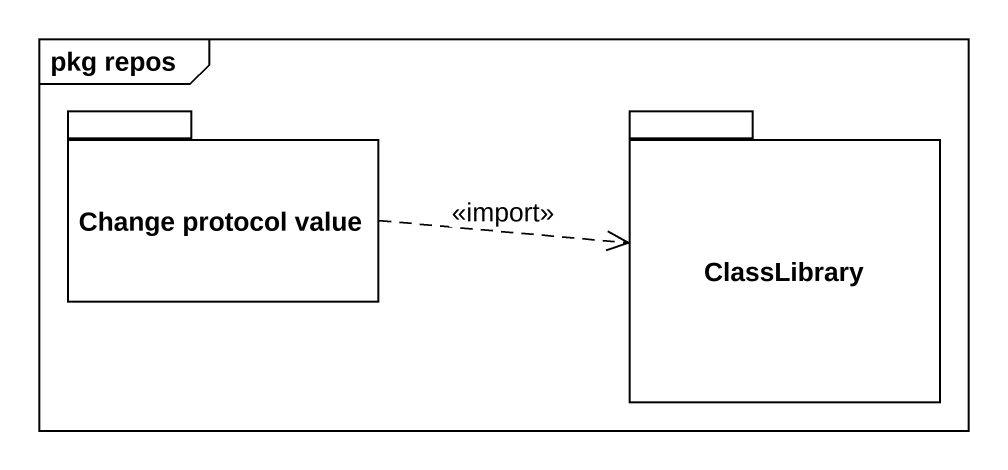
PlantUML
@startuml
mainframe pkg repos
package "Change protocol value" as Change_protocol_value {
}
package ClassLibrary {
}
Change_protocol_value .right.> ClassLibrary : <<import>>
@enduml
